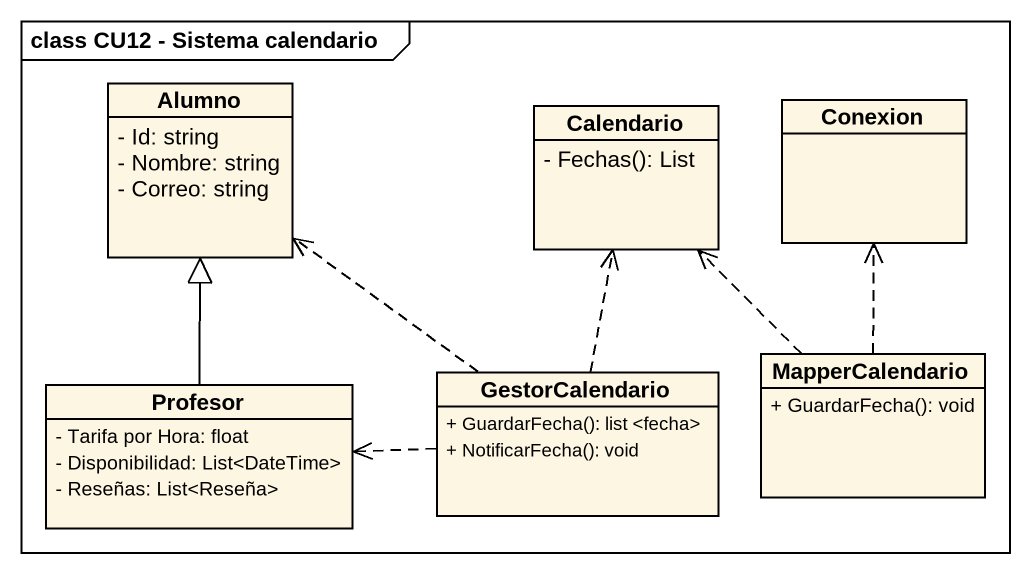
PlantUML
@startuml
mainframe class CU12 - Sistema calendario
hide circle
hide empty members
skinparam classAttributeIconSize 0
class Alumno {
  - Id: string
  - Nombre: string
  - Correo: string
}
class Calendario {
  - Fechas(): List
}
class Conexion
class Profesor {
  - Tarifa por Hora: float
  - Disponibilidad: List<DateTime>
  - Reseñas: List<Reseña>
}
class GestorCalendario {
  + GuardarFecha(): list <fecha>
  + NotificarFecha(): void
}
class MapperCalendario {
  + GuardarFecha(): void
}
Profesor -up-|> Alumno
GestorCalendario .up.> Alumno
GestorCalendario .up.> Calendario
GestorCalendario .left.> Profesor
MapperCalendario .up.> Calendario
MapperCalendario .up.> Conexion
@enduml
